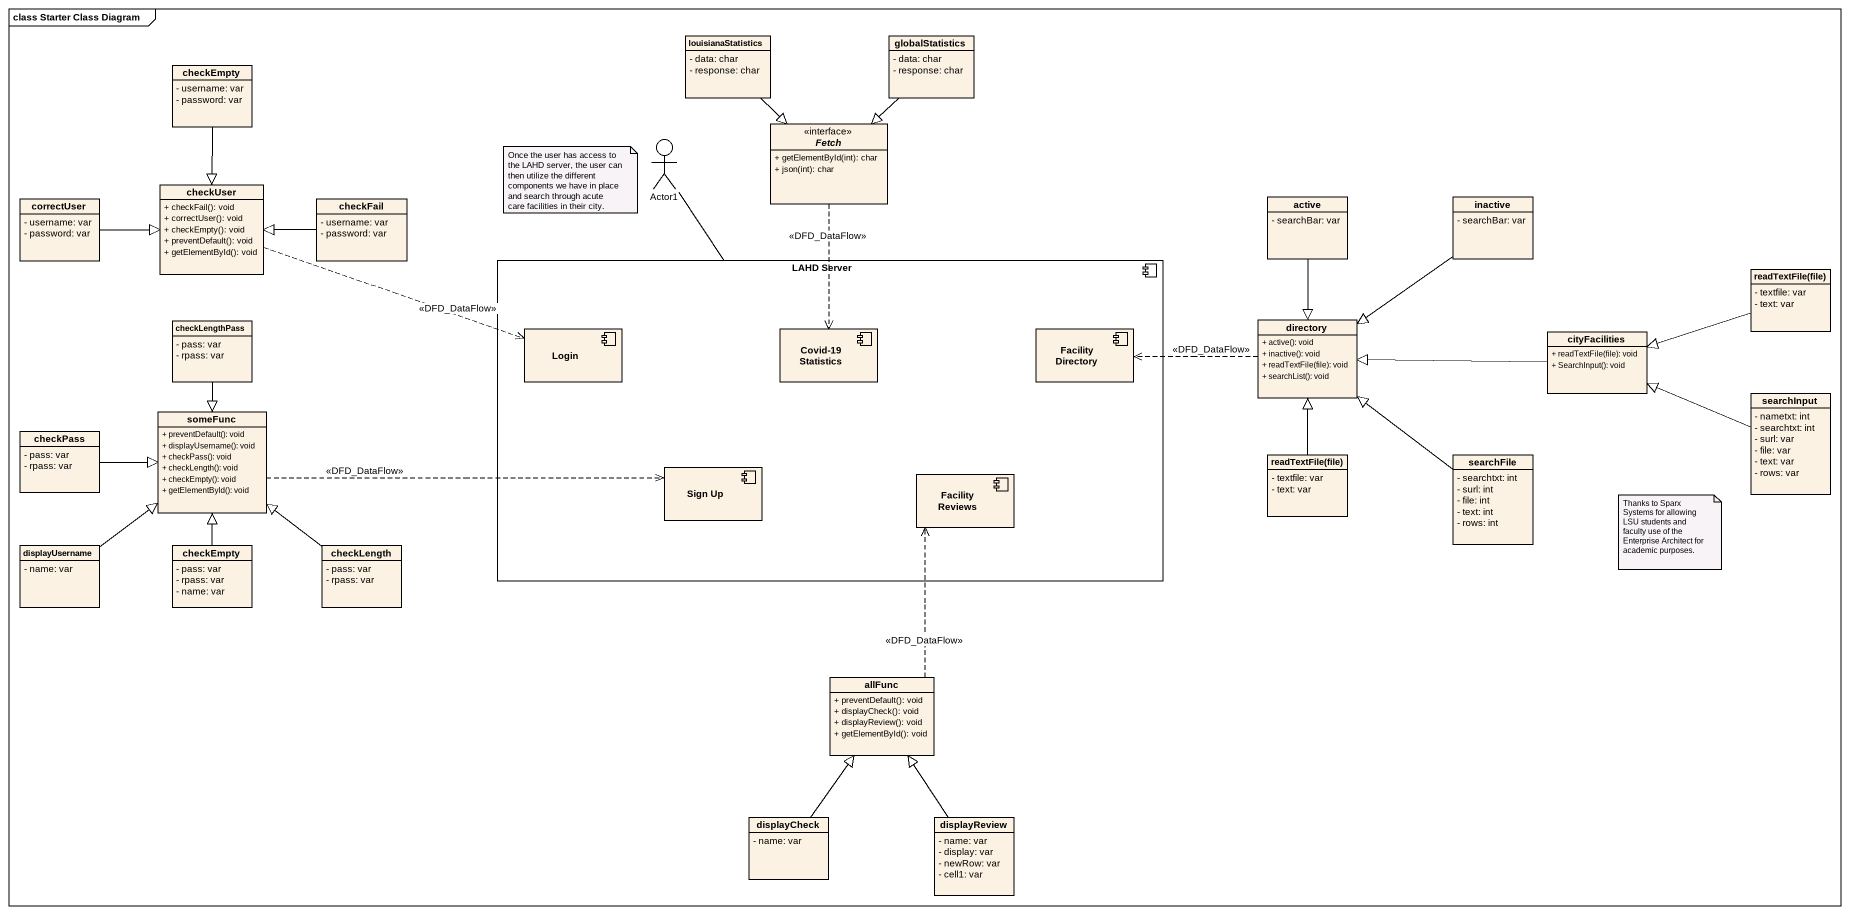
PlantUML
@startuml
mainframe class Starter Class Diagram
allowmixing
hide circle
hide empty members
skinparam classAttributeIconSize 0
class louisianaStatistics {
  - data: char
  - response: char
}
class globalStatistics {
  - data: char
  - response: char
}
class checkEmpty {
  - username: var
  - password: var
}
actor Actor1
interface Fetch {
  + getElementById(int): char
  + json(int): char
}
class correctUser {
  - username: var
  - password: var
}
class checkUser {
  + checkFail(): void
  + correctUser(): void
  + checkEmpty(): void
  + preventDefault(): void
  + getElementById(): void
}
class checkFail {
  - username: var
  - password: var
}
class active {
  - searchBar: var
}
class inactive {
  - searchBar: var
}
component "LAHD Server" as LAHD_Server {
  component Login
  component "Covid-19 Statistics" as Covid_19_Statistics
  component "Facility Directory" as Facility_Directory
  component "Sign Up" as Sign_Up
  component "Facility Reviews" as Facility_Reviews
}
class "readTextFile(file)" as readTextFile_file {
  - textfile: var
  - text: var
}
class checkLengthPass {
  - pass: var
  - rpass: var
}
class directory {
  + active(): void
  + inactive(): void
  + readTextFile(file): void
  + searchList(): void
}
class cityFacilities {
  + readTextFile(file): void
  + SearchInput(): void
}
class searchInput {
  - nametxt: int
  - searchtxt: int
  - surl: var
  - file: var
  - text: var
  - rows: var
}
class checkPass {
  - pass: var
  - rpass: var
}
class someFunc {
  + preventDefault(): void
  + displayUsername(): void
  + checkPass(): void
  + checkLength(): void
  + checkEmpty(): void
  + getElementById(): void
}
class "readTextFile(file)" as readTextFile_file_2 {
  - textfile: var
  - text: var
}
class searchFile {
  - searchtxt: int
  - surl: int
  - file: int
  - text: int
  - rows: int
}
class displayUsername {
  - name: var
}
class "checkEmpty" as checkEmpty_2 {
  - pass: var
  - rpass: var
  - name: var
}
class checkLength {
  - pass: var
  - rpass: var
}
class allFunc {
  + preventDefault(): void
  + displayCheck(): void
  + displayReview(): void
  + getElementById(): void
}
class displayCheck {
  - name: var
}
class displayReview {
  - name: var
  - display: var
  - newRow: var
  - cell1: var
}
louisianaStatistics --|> Fetch
globalStatistics --|> Fetch
checkEmpty --|> checkUser
Actor1 -- LAHD_Server
Fetch ..> Covid_19_Statistics : <<DFD_DataFlow>>
correctUser -right-|> checkUser
checkUser .right.> Login : <<DFD_DataFlow>>
checkFail -left-|> checkUser
active --|> directory
inactive --|> directory
readTextFile_file -left-|> cityFacilities
checkLengthPass --|> someFunc
directory .left.> Facility_Directory : <<DFD_DataFlow>>
cityFacilities -left-|> directory
searchInput -left-|> cityFacilities
checkPass -right-|> someFunc
someFunc .right.> Sign_Up : <<DFD_DataFlow>>
readTextFile_file_2 -up-|> directory
searchFile -up-|> directory
displayUsername -up-|> someFunc
checkEmpty_2 -up-|> someFunc
checkLength -up-|> someFunc
allFunc .up.> Facility_Reviews : <<DFD_DataFlow>>
displayCheck -up-|> allFunc
displayReview -up-|> allFunc
note as N1
  Once the user has access to the LAHD server, the user can then utilize the different components we have in place and search through acute care facilities in their city.
end note
note as N2
  Thanks to Sparx Systems for allowing LSU students and faculty use of the Enterprise Architect for academic purposes.
end note
@enduml
